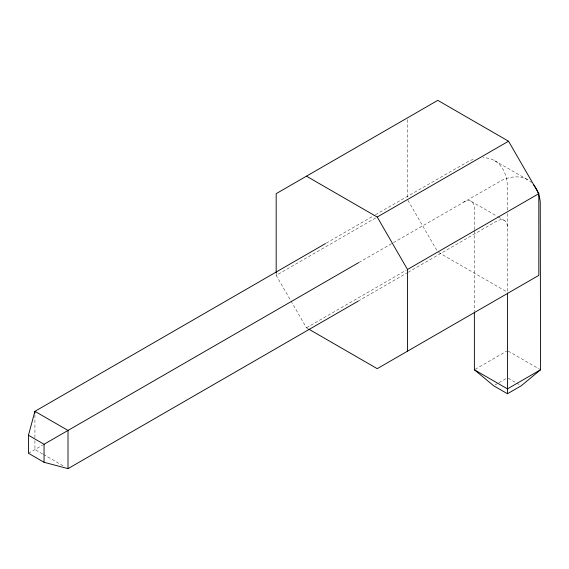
<?xml version="1.0" encoding="UTF-8"?>
<svg xmlns="http://www.w3.org/2000/svg" width="569" height="569" viewBox="0 0 569 569"><rect width="100%" height="100%" fill="white"/><g stroke="black" fill="none" stroke-linecap="round" stroke-linejoin="round"><path stroke-width="0.43" stroke-dasharray="2.85 2.13" d="M326.272 243.119L374.708 215.16M375.476 214.712L469.304 160.892A62.177 35.897 -60 0 1 474.944 158.936M308 328.697L306.463 327.808L276.185 275.368L376.017 217.728M28.45 453.273L42.618 445.093M358.904 262.487L502.391 179.996A62.177 35.897 -60 0 1 531.538 182.599M306.463 327.808L406.294 270.168M358.136 301.143L407.383 272.707M408.151 272.259L496.652 221.163A15.285 8.827 -60 0 1 507.463 227.408M475.143 369.331L506.695 351.116M495.179 384.879L498.252 383.101M499.02 382.66L507.463 377.788M494.653 160.693L527.74 179.797M471.21 201.305L497.37 216.412M498.138 216.853L504.298 220.409M438.55 252.437L507 291.961M508.231 351.116L539.782 369.331M508.231 378.229L515.905 382.66M516.673 383.101L519.746 384.879M42.618 453.977L34.922 449.538L34.922 440.655M43.386 454.425L64.162 466.416M407.937 200.309L437.341 251.235M507.463 210.061L507.157 182.749A62.177 35.897 -60 0 0 483.01 157.784M507.463 213.595L507.463 291.42M474.375 229.599L474.375 208.304A15.285 8.827 -60 0 0 463.564 202.059M474.375 230.481L474.375 311.222M407.504 119.618L407.504 198.659M276.185 272.7L276.185 275.368M34.922 414.886L34.922 439.766"/><path stroke-width="0.85" d="M358.136 301.143L68.01 468.643L44.055 462.284L28.45 453.273L28.45 435.257L34.922 411.33L325.504 243.56M533.736 184.961A62.177 35.897 -60 0 1 540.244 201.853L540.55 369.772L521.282 385.761L507.463 393.741L493.643 385.761L474.375 369.772L474.375 312.104M306.463 176.177L377.226 217.031L508.544 141.212L538.822 193.659L538.822 275.368L377.226 368.662L308.768 329.145M28.45 435.257L44.055 444.261L358.591 262.665M407.504 351.18L407.504 269.471L538.822 193.659M540.55 369.772L507.463 388.876L474.375 369.772M508.544 141.212L437.781 100.357L276.185 193.659L276.185 272.7M377.226 217.031L407.504 269.471M507.463 293.056L507.463 393.741M68.01 468.643L68.01 430.434L34.922 411.33L34.922 413.108M44.055 444.261L44.055 462.284"/></g></svg>
